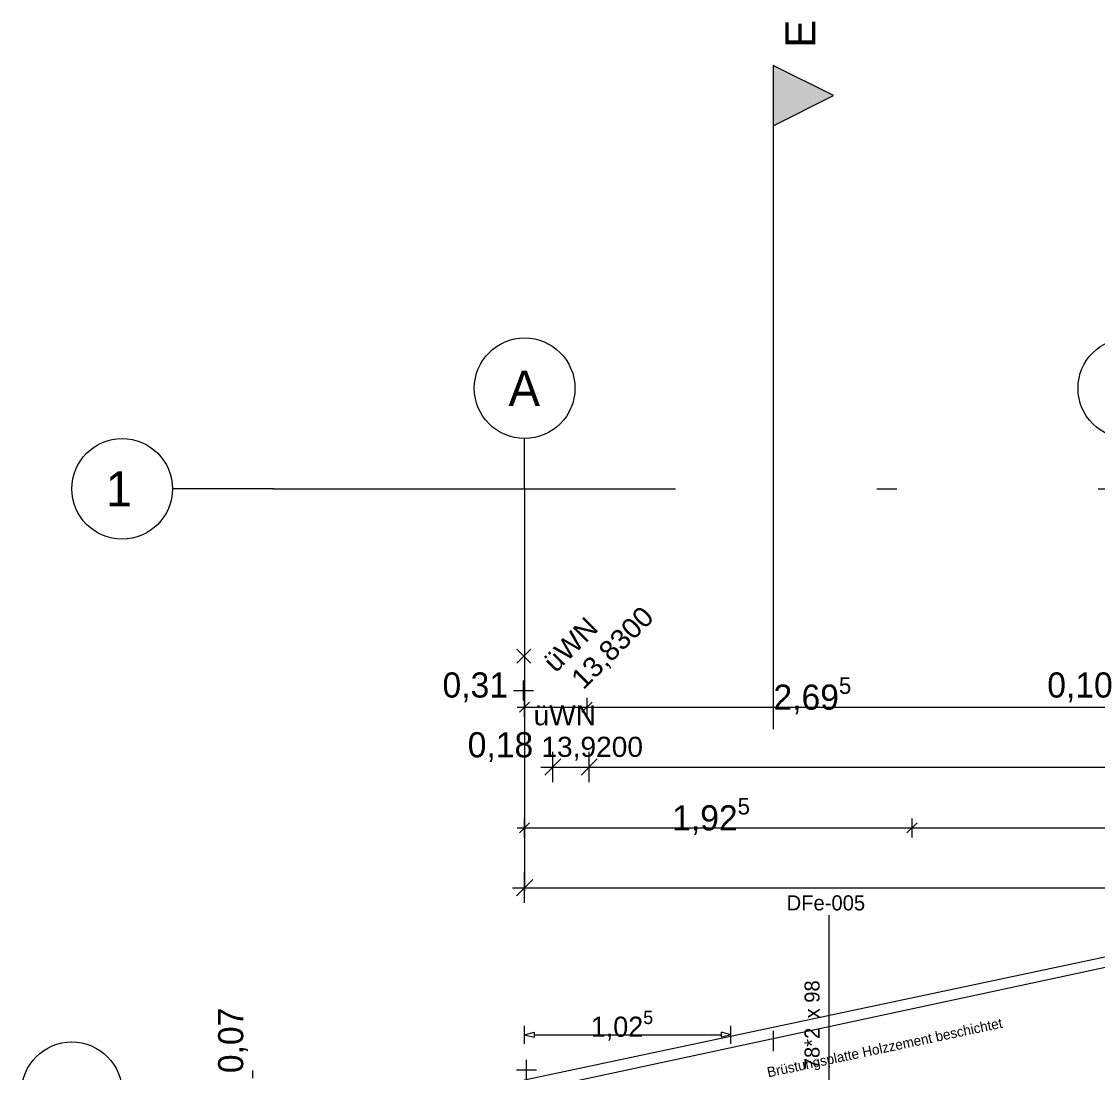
# Model space of a CAD drawing. Header units: metres. Extents: x -3 to 171, y -23 to 41.
# Drawn here: x -2.5 to 2.85, y 0.1 to 5.32 of the extents above; entities that cross this region are included whole.
import ezdxf

# ---------------------------------------------------------------- set-up
doc = ezdxf.new("R2010")
doc.units = ezdxf.units.M
doc.header["$MEASUREMENT"] = 0
doc.linetypes.add('Achse', pattern=[0.004, 0.002, -0.001, 0, -0.001])
doc.linetypes.add('Schnittlinie', pattern=[0.006, 0.003, -0.0015, 0, -0.0015])
for name, color, linetype in [('5._2.DG PP STG1_1_000 Achsraster', 7, 'Continuous'), ('5._2.DG PP STG1_1_165 Fassadengestaltung Bänder', 7, 'Continuous'), ('5._2.DG PP STG1_1_325 Dachfenster', 7, 'Continuous'), ('5._2.DG PP STG1_1_851 Marker Schnitt', 7, 'Continuous'), ('5._2.DG PP STG1_1_910 Allgemein Lageplan Höhen', 7, 'Continuous'), ('5._2.DG PP STG1_1_945 Einreichplan Beschriftung', 7, 'Continuous'), ('5._2.DG PP STG1_1_950 Polierplan Bemaßung', 7, 'Continuous'), ('5._2.DG PP STG1_1_970 Brandschutz', 7, 'Continuous')]:
    doc.layers.add(name, color=color, linetype=linetype)
doc.styles.add('ERSTELLTER_STIL_1', font='arial.ttf')
doc.styles.add('ERSTELLTER_STIL_2', font='')
doc.styles.get('ERSTELLTER_STIL_2').set_extended_font_data('Eurostile')

msp = doc.modelspace()

# ---------------------------------------------------------------- hatches: boundary and pattern name
at = {"layer": '5._2.DG PP STG1_1_851 Marker Schnitt', "linetype": 'Continuous', "lineweight": 0, "true_color": 0x000000}
msp.add_hatch(color=18, dxfattribs=at).paths.add_polyline_path([(1.235, 5.105), (1.235, 4.805), (1.535, 4.955)])

# ---------------------------------------------------------------- linework, layer by layer
at = {"layer": '5._2.DG PP STG1_1_000 Achsraster', "color": 5, "linetype": 'Achse', "lineweight": 0, "ltscale": 1000}
for p, q in [((0, 3), (0, 3.25)), ((-1.25, 3), (-1.75, 3)), ((-1.25, 3), (21, 3)), ((0, 3), (0, -22.5231))]:
    msp.add_line(p, q, dxfattribs=at)
at = {"layer": '5._2.DG PP STG1_1_000 Achsraster', "color": 5, "linetype": 'Continuous', "lineweight": 0, "ltscale": 1000}
for centre in [(0, 3.5), (3, 3.5), (-2, 3), (-2.25, 0)]:
    msp.add_circle(centre, 0.25, dxfattribs=at)
at = {"layer": '5._2.DG PP STG1_1_000 Achsraster', "color": 5, "linetype": 'Achse', "lineweight": 0, "ltscale": 1000}
for p in [(-1.25, 3), (-1.25, 3), (0, 3), (0, 3)]:
    msp.add_point(p, dxfattribs=at)
at = {"layer": '5._2.DG PP STG1_1_165 Fassadengestaltung Bänder', "color": 7, "linetype": 'Continuous', "lineweight": 13, "ltscale": 1000, "flags": 128}
msp.add_lwpolyline([(0, 0), (0, 0.0617), (3.72, 0.85), (5.89, 0.85), (13.09, 0.85), (15.2152, 0.85), (18.985, 0.0511), (18.985, 0), (18.935, 0), (18.935, 0.0074), (15.21, 0.8), (3.72, 0.8)], close=True, dxfattribs=at)
at = {"layer": '5._2.DG PP STG1_1_325 Dachfenster', "color": 7, "linetype": 'Continuous', "lineweight": 13, "ltscale": 1000}
msp.add_line((1.5119, 0.8803), (1.5119, -1.0503), dxfattribs=at)
at = {"layer": '5._2.DG PP STG1_1_851 Marker Schnitt', "color": 7, "linetype": 'Schnittlinie', "lineweight": 13, "ltscale": 1000}
msp.add_line((1.235, 4.805), (1.235, -18.6375), dxfattribs=at)
at = {"layer": '5._2.DG PP STG1_1_851 Marker Schnitt', "color": 7, "linetype": 'Continuous', "lineweight": 13, "ltscale": 1000, "flags": 128}
msp.add_lwpolyline([(1.235, 5.105), (1.235, 4.805), (1.535, 4.955)], close=True, dxfattribs=at)
at = {"layer": '5._2.DG PP STG1_1_910 Allgemein Lageplan Höhen', "color": 7, "linetype": 'Continuous', "lineweight": 13, "ltscale": 1000}
for p, q in [((-0.0393, 2.1324), (0.0314, 2.2031)), ((0.0314, 2.1324), (-0.0393, 2.2031)), ((-0.0056, 1.9473), (-0.0056, 2.0473)), ((-0.0556, 1.9973), (0.0444, 1.9973)), ((0.009, 0.0616), (0.009, 0.1616)), ((-0.041, 0.1116), (0.059, 0.1116))]:
    msp.add_line(p, q, dxfattribs=at)
at = {"layer": '5._2.DG PP STG1_1_950 Polierplan Bemaßung', "color": 6, "linetype": 'Continuous', "lineweight": 13, "ltscale": 1000, "true_color": 0xfb02fe}
for p, q in [((0.025, 1.939), (-0.025, 1.889)), ((0, 1.8671), (0, 1.9609)), ((0.335, 1.939), (0.285, 1.889)), ((0.31, 1.8671), (0.31, 1.9609)), ((-0.0375, 1.914), (0, 1.914)), ((0, 1.914), (0.31, 1.914)), ((0.31, 1.914), (3.005, 1.914)), ((0.025, 1.339), (-0.025, 1.289)), ((0, 1.2671), (0, 1.3609)), ((1.95, 1.339), (1.9, 1.289)), ((1.925, 1.2671), (1.925, 1.3609)), ((-0.0375, 1.314), (0, 1.314)), ((0, 1.314), (1.925, 1.314)), ((1.925, 1.314), (4.7087, 1.314)), ((-1.35, 0.07), (-1.35, 0.1075))]:
    msp.add_line(p, q, dxfattribs=at)
at = {"layer": '5._2.DG PP STG1_1_950 Polierplan Bemaßung', "color": 76, "linetype": 'Continuous', "lineweight": 13, "ltscale": 1000, "true_color": 0x3f7f02}
for p, q in [((0.1403, 1.5419), (0.1403, 1.6919)), ((0.3204, 1.5419), (0.3204, 1.6919)), ((0.0803, 1.6169), (0.1403, 1.6169)), ((0.1803, 1.6569), (0.1003, 1.5769)), ((0.1403, 1.6169), (0.3204, 1.6169)), ((0.3604, 1.6569), (0.2804, 1.5769)), ((0.3204, 1.6169), (6.325, 1.6169))]:
    msp.add_line(p, q, dxfattribs=at)
at = {"layer": '5._2.DG PP STG1_1_950 Polierplan Bemaßung', "color": 1, "linetype": 'Continuous', "lineweight": 13, "ltscale": 1000, "true_color": 0xfb0106}
for p, q in [((0, 0.9419), (0, 1.0919)), ((-0.06, 1.0169), (0, 1.0169)), ((0.04, 1.0569), (-0.04, 0.9769)), ((0, 1.0169), (18.985, 1.0169))]:
    msp.add_line(p, q, dxfattribs=at)
at = {"layer": '5._2.DG PP STG1_1_970 Brandschutz', "color": 16, "linetype": 'Continuous', "lineweight": 13, "ltscale": 1000, "true_color": 0x7e0000}
for p, q in [((0, 0.2404), (0, 0.331)), ((1.025, 0.2404), (1.025, 0.331)), ((0, 0.2857), (0.0467, 0.2982)), ((0, 0.2857), (0.0467, 0.2732)), ((0.0467, 0.2982), (0.0467, 0.2732)), ((0.0467, 0.2857), (0.9783, 0.2857)), ((0.9783, 0.2732), (0.9783, 0.2982)), ((1.025, 0.2857), (0.9783, 0.2982)), ((1.025, 0.2857), (0.9783, 0.2732))]:
    msp.add_line(p, q, dxfattribs=at)

# ---------------------------------------------------------------- texts
at = {"layer": '5._2.DG PP STG1_1_000 Achsraster', "color": 5, "linetype": 'Continuous', "lineweight": 0, "char_height": 0.175, "attachment_point": 1, "style": 'ERSTELLTER_STIL_2'}
for s, insert in [('\\A1;{\\pql;\\pt0;\\fEurostile|b0|i0|c0|p0;\\W1.000000;A}', (-0.0799, 3.5875)), ('\\A1;{\\pql;\\pt0;\\fEurostile|b0|i0|c0|p0;\\W1.000000;1}', (-2.0805, 3.0875))]:
    msp.add_mtext(s, dxfattribs=dict(at, insert=insert))
at = {"layer": '5._2.DG PP STG1_1_325 Dachfenster', "color": 7, "linetype": 'Continuous', "lineweight": 13, "insert": (1.3018, 0.903), "char_height": 0.075, "attachment_point": 7, "style": 'ERSTELLTER_STIL_2'}
msp.add_mtext('\\A1;{\\pql;\\pt0;\\fEurostile|b0|i0|c0|p0;\\W1.000000;DFe-005\\fEurostile|b0|i0|c0|p0;\\W1.000000;\\fEurostile|b0|i0|c0|p0;\\W1.000000;\\fEurostile|b0|i0|c0|p0;\\W1.000000;}', dxfattribs=at)
at = {"layer": '5._2.DG PP STG1_1_325 Dachfenster', "color": 7, "linetype": 'Continuous', "lineweight": 13, "insert": (1.4876, 0.1144), "char_height": 0.075, "attachment_point": 7, "rotation": 90, "style": 'ERSTELLTER_STIL_2'}
msp.add_mtext('\\A1;{\\pql;\\pt0;\\fEurostile|b0|i0|c0|p0;\\W1.000000;78*2\\fEurostile|b0|i0|c0|p0;\\W1.000000;\\A1{\\H.66x;\\S^  ;}\\fEurostile|b0|i0|c0|p0;\\W1.000000; x 98\\fEurostile|b0|i0|c0|p0;\\W1.000000;\\A1{\\H.66x;\\S^  ;}}', dxfattribs=at)
at = {"layer": '5._2.DG PP STG1_1_851 Marker Schnitt', "color": 7, "linetype": 'Continuous', "lineweight": 13, "insert": (1.445, 5.3322), "char_height": 0.15, "attachment_point": 9, "rotation": 90, "style": 'ERSTELLTER_STIL_1'}
msp.add_mtext('\\A1;{\\pqr;\\pt0;\\fArial|b0|i0|c0|p0;\\W1.000000;E}', dxfattribs=at)
at = {"layer": '5._2.DG PP STG1_1_910 Allgemein Lageplan Höhen', "color": 7, "linetype": 'Continuous', "lineweight": 13, "char_height": 0.1, "attachment_point": 1, "rotation": 45, "style": 'ERSTELLTER_STIL_1'}
for s, insert in [('\\A1;{\\pql;\\fArial|b0|i0|c0|p0;\\W1.000000; 13,8300}', (0.194, 2.0405)), ('\\A1;{\\pql;\\fArial|b0|i0|c0|p0;\\W1.000000;üWN}', (0.0829, 2.1516))]:
    msp.add_mtext(s, dxfattribs=dict(at, insert=insert))
at = {"layer": '5._2.DG PP STG1_1_910 Allgemein Lageplan Höhen', "color": 7, "linetype": 'Continuous', "lineweight": 13, "char_height": 0.1, "attachment_point": 1, "style": 'ERSTELLTER_STIL_1'}
for s, insert in [('\\A1;{\\pql;\\fArial|b0|i0|c0|p0;\\W1.000000;üWN}', (0.0444, 1.9244)), ('\\A1;{\\pql;\\fArial|b0|i0|c0|p0;\\W1.000000; 13,9200}', (0.0444, 1.7673))]:
    msp.add_mtext(s, dxfattribs=dict(at, insert=insert))
at = {"layer": '5._2.DG PP STG1_1_945 Einreichplan Beschriftung', "color": 7, "linetype": 'Continuous', "lineweight": 13, "insert": (1.2139, 0.0591), "char_height": 0.05, "attachment_point": 7, "rotation": 11.9651, "style": 'ERSTELLTER_STIL_2'}
msp.add_mtext('\\A1;{\\pql;\\fEurostile|b0|i0|c0|p0;\\W1.000000;Brüstungsplatte Holzzement beschichtet}', dxfattribs=at)
at = {"layer": '5._2.DG PP STG1_1_950 Polierplan Bemaßung', "color": 6, "linetype": 'Continuous', "lineweight": 13, "true_color": 0xfb02fe, "char_height": 0.125, "width": 0.382966, "attachment_point": 7, "style": 'ERSTELLTER_STIL_2'}
for s, insert in [('\\A1;{\\pql;\\fEurostile|b0|i0|c0|p0;\\W1.000000;0,31}', (-0.408, 1.939)), ('\\A1;{\\pql;\\fEurostile|b0|i0|c0|p0;\\W1.000000;0,10}', (2.597, 1.939))]:
    msp.add_mtext(s, dxfattribs=dict(at, insert=insert))
at = {"layer": '5._2.DG PP STG1_1_950 Polierplan Bemaßung', "color": 6, "linetype": 'Continuous', "lineweight": 13, "true_color": 0xfb02fe, "char_height": 0.125, "attachment_point": 7, "style": 'ERSTELLTER_STIL_2'}
for s, insert in [('\\A1;{\\pql;\\fEurostile|b0|i0|c0|p0;\\W1.000000;2,69\\fEurostile|b0|i0|c0|p0;\\W1.000000;\\A1{\\H.66x;\\S5^  ;}}', (1.2366, 1.8653)), ('\\A1;{\\pql;\\fEurostile|b0|i0|c0|p0;\\W1.000000;1,92\\fEurostile|b0|i0|c0|p0;\\W1.000000;\\A1{\\H.66x;\\S5^  ;}}', (0.7331, 1.2653))]:
    msp.add_mtext(s, dxfattribs=dict(at, insert=insert))
at = {"layer": '5._2.DG PP STG1_1_950 Polierplan Bemaßung', "color": 76, "linetype": 'Continuous', "lineweight": 13, "true_color": 0x3f7f02, "insert": (-0.2827, 1.6419), "char_height": 0.125, "width": 0.382966, "attachment_point": 7, "style": 'ERSTELLTER_STIL_2'}
msp.add_mtext('\\A1;{\\pql;\\fEurostile|b0|i0|c0|p0;\\W1.000000;0,18}', dxfattribs=at)
at = {"layer": '5._2.DG PP STG1_1_950 Polierplan Bemaßung', "color": 6, "linetype": 'Continuous', "lineweight": 13, "true_color": 0xfb02fe, "insert": (-1.375, 0.095), "char_height": 0.125, "width": 0.382966, "attachment_point": 7, "rotation": 90, "style": 'ERSTELLTER_STIL_2'}
msp.add_mtext('\\A1;{\\pql;\\fEurostile|b0|i0|c0|p0;\\W1.000000;0,07}', dxfattribs=at)
at = {"layer": '5._2.DG PP STG1_1_970 Brandschutz', "color": 16, "linetype": 'Continuous', "lineweight": 13, "true_color": 0x7e0000, "insert": (0.329, 0.2467), "char_height": 0.1, "attachment_point": 7, "style": 'ERSTELLTER_STIL_2'}
msp.add_mtext('\\A1;{\\pql;\\fEurostile|b0|i0|c0|p0;\\W1.000000;1,02\\fEurostile|b0|i0|c0|p0;\\W1.000000;\\A1{\\H.66x;\\S5^  ;}}', dxfattribs=at)

doc.saveas('drawing.dxf')
